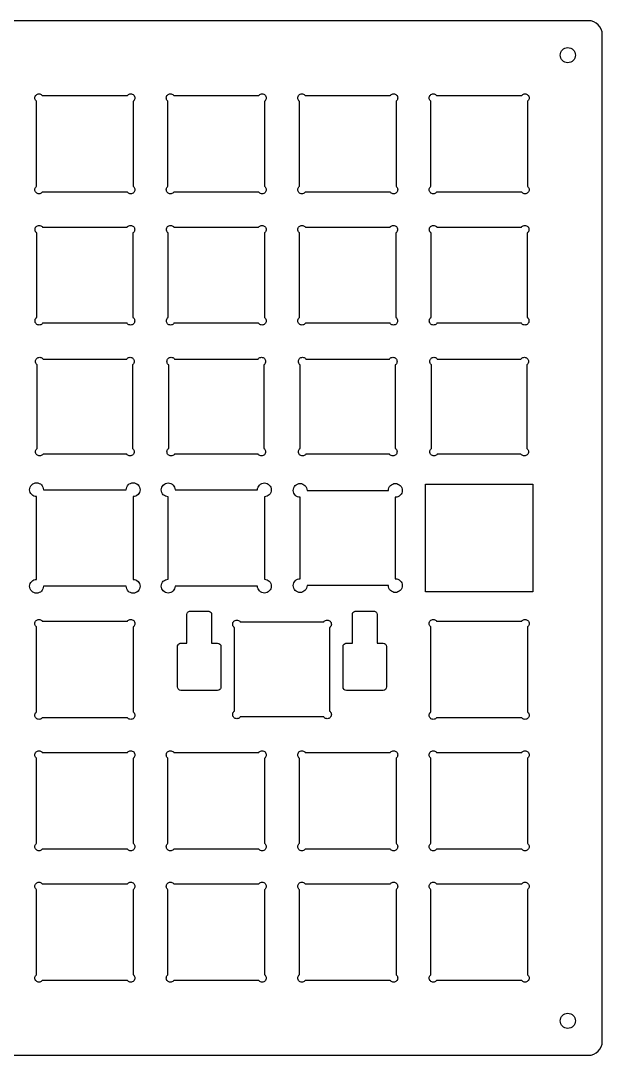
# Model space of a CAD drawing. Header units: millimetres. Extents: x -75 to 75, y -75 to 75.
# Drawn here: x -9.3 to 75, y -75 to 75 of the extents above; entities that cross this region are included whole.
import ezdxf

# ---------------------------------------------------------------- set-up
doc = ezdxf.new("R2010")
doc.units = ezdxf.units.MM
doc.layers.add('CUT', color=7, linetype='Continuous')

msp = doc.modelspace()

# ---------------------------------------------------------------- linework, layer by layer
at = {"layer": 'CUT'}
msp.add_lwpolyline([(-73, -75), (73, -75), (73.3902, -74.9616), (73.7654, -74.8478), (74.1111, -74.6629), (74.4142, -74.4142), (74.6629, -74.1111), (74.8478, -73.7654), (74.9616, -73.3902), (75, -73), (75, 73), (74.9616, 73.3902), (74.8478, 73.7654), (74.6629, 74.1111), (74.4142, 74.4142), (74.1111, 74.6629), (73.7654, 74.8478), (73.3902, 74.9616), (73, 75), (-73, 75)], dxfattribs=at)
for points in [[(70.6111, 70.9146), (70.7778, 70.7778), (70.9146, 70.6111), (71.0163, 70.421), (71.0789, 70.2146), (71.1, 70), (71.0789, 69.7854), (71.0163, 69.579), (70.9146, 69.3889), (70.7778, 69.2222), (70.6111, 69.0854), (70.421, 68.9837), (70.2146, 68.9211), (70, 68.9), (69.7854, 68.9211), (69.579, 68.9837), (69.3889, 69.0854), (69.2222, 69.2222), (69.0854, 69.3889), (68.9837, 69.579), (68.9211, 69.7854), (68.9, 70), (68.9211, 70.2146), (68.9837, 70.421), (69.0854, 70.6111), (69.2222, 70.7778), (69.3889, 70.9146), (69.579, 71.0163), (69.7854, 71.0789), (70, 71.1), (70.2146, 71.0789), (70.421, 71.0163)], [(-6.65, 64.4), (-6.5329, 64.3885), (-6.4204, 64.3543), (-6.3167, 64.2989), (-6.2257, 64.2243), (-6.1648, 64.15), (6.1648, 64.15), (6.2257, 64.2243), (6.3167, 64.2989), (6.4204, 64.3543), (6.5329, 64.3885), (6.65, 64.4), (6.7671, 64.3885), (6.8796, 64.3543), (6.9833, 64.2989), (7.0743, 64.2243), (7.1489, 64.1333), (7.2043, 64.0296), (7.2385, 63.9171), (7.25, 63.8), (7.2385, 63.6829), (7.2043, 63.5704), (7.1489, 63.4667), (7.0743, 63.3757), (7, 63.3148), (7, 50.9852), (7.0743, 50.9243), (7.1489, 50.8333), (7.2043, 50.7296), (7.2385, 50.6171), (7.25, 50.5), (7.2385, 50.3829), (7.2043, 50.2704), (7.1489, 50.1667), (7.0743, 50.0757), (6.9833, 50.0011), (6.8796, 49.9457), (6.7671, 49.9115), (6.65, 49.9), (6.5329, 49.9115), (6.4204, 49.9457), (6.3167, 50.0011), (6.2257, 50.0757), (6.1648, 50.15), (-6.1648, 50.15), (-6.2257, 50.0757), (-6.3167, 50.0011), (-6.4204, 49.9457), (-6.5329, 49.9115), (-6.65, 49.9), (-6.7671, 49.9115), (-6.8796, 49.9457), (-6.9833, 50.0011), (-7.0743, 50.0757), (-7.1489, 50.1667), (-7.2043, 50.2704), (-7.2385, 50.3829), (-7.25, 50.5), (-7.2385, 50.6171), (-7.2043, 50.7296), (-7.1489, 50.8333), (-7.0743, 50.9243), (-7, 50.9852), (-7, 63.3148), (-7.0743, 63.3757), (-7.1489, 63.4667), (-7.2043, 63.5704), (-7.2385, 63.6829), (-7.25, 63.8), (-7.2385, 63.9171), (-7.2043, 64.0296), (-7.1489, 64.1333), (-7.0743, 64.2243), (-6.9833, 64.2989), (-6.8796, 64.3543), (-6.7671, 64.3885)], [(12.2829, 64.3885), (12.4, 64.4), (12.5171, 64.3885), (12.6296, 64.3543), (12.7333, 64.2989), (12.8243, 64.2243), (12.8852, 64.15), (25.2148, 64.15), (25.2757, 64.2243), (25.3667, 64.2989), (25.4704, 64.3543), (25.5829, 64.3885), (25.7, 64.4), (25.8171, 64.3885), (25.9296, 64.3543), (26.0333, 64.2989), (26.1243, 64.2243), (26.1989, 64.1333), (26.2543, 64.0296), (26.2885, 63.9171), (26.3, 63.8), (26.2885, 63.6829), (26.2543, 63.5704), (26.1989, 63.4667), (26.1243, 63.3757), (26.05, 63.3148), (26.05, 50.9852), (26.1243, 50.9243), (26.1989, 50.8333), (26.2543, 50.7296), (26.2885, 50.6171), (26.3, 50.5), (26.2885, 50.3829), (26.2543, 50.2704), (26.1989, 50.1667), (26.1243, 50.0757), (26.0333, 50.0011), (25.9296, 49.9457), (25.8171, 49.9115), (25.7, 49.9), (25.5829, 49.9115), (25.4704, 49.9457), (25.3667, 50.0011), (25.2757, 50.0757), (25.2148, 50.15), (12.8852, 50.15), (12.8243, 50.0757), (12.7333, 50.0011), (12.6296, 49.9457), (12.5171, 49.9115), (12.4, 49.9), (12.2829, 49.9115), (12.1704, 49.9457), (12.0667, 50.0011), (11.9757, 50.0757), (11.9011, 50.1667), (11.8457, 50.2704), (11.8115, 50.3829), (11.8, 50.5), (11.8115, 50.6171), (11.8457, 50.7296), (11.9011, 50.8333), (11.9757, 50.9243), (12.05, 50.9852), (12.05, 63.3148), (11.9757, 63.3757), (11.9011, 63.4667), (11.8457, 63.5704), (11.8115, 63.6829), (11.8, 63.8), (11.8115, 63.9171), (11.8457, 64.0296), (11.9011, 64.1333), (11.9757, 64.2243), (12.0667, 64.2989), (12.1704, 64.3543)], [(31.3329, 64.3885), (31.45, 64.4), (31.5671, 64.3885), (31.6796, 64.3543), (31.7833, 64.2989), (31.8743, 64.2243), (31.9352, 64.15), (44.2648, 64.15), (44.3257, 64.2243), (44.4167, 64.2989), (44.5204, 64.3543), (44.6329, 64.3885), (44.75, 64.4), (44.8671, 64.3885), (44.9796, 64.3543), (45.0833, 64.2989), (45.1743, 64.2243), (45.2489, 64.1333), (45.3043, 64.0296), (45.3385, 63.9171), (45.35, 63.8), (45.3385, 63.6829), (45.3043, 63.5704), (45.2489, 63.4667), (45.1743, 63.3757), (45.1, 63.3148), (45.1, 50.9852), (45.1743, 50.9243), (45.2489, 50.8333), (45.3043, 50.7296), (45.3385, 50.6171), (45.35, 50.5), (45.3385, 50.3829), (45.3043, 50.2704), (45.2489, 50.1667), (45.1743, 50.0757), (45.0833, 50.0011), (44.9796, 49.9457), (44.8671, 49.9115), (44.75, 49.9), (44.6329, 49.9115), (44.5204, 49.9457), (44.4167, 50.0011), (44.3257, 50.0757), (44.2648, 50.15), (31.9352, 50.15), (31.8743, 50.0757), (31.7833, 50.0011), (31.6796, 49.9457), (31.5671, 49.9115), (31.45, 49.9), (31.3329, 49.9115), (31.2204, 49.9457), (31.1167, 50.0011), (31.0257, 50.0757), (30.9511, 50.1667), (30.8957, 50.2704), (30.8615, 50.3829), (30.85, 50.5), (30.8615, 50.6171), (30.8957, 50.7296), (30.9511, 50.8333), (31.0257, 50.9243), (31.1, 50.9852), (31.1, 63.3148), (31.0257, 63.3757), (30.9511, 63.4667), (30.8957, 63.5704), (30.8615, 63.6829), (30.85, 63.8), (30.8615, 63.9171), (30.8957, 64.0296), (30.9511, 64.1333), (31.0257, 64.2243), (31.1167, 64.2989), (31.2204, 64.3543)], [(50.3829, 64.3885), (50.5, 64.4), (50.6171, 64.3885), (50.7296, 64.3543), (50.8333, 64.2989), (50.9243, 64.2243), (50.9852, 64.15), (63.3148, 64.15), (63.3757, 64.2243), (63.4667, 64.2989), (63.5704, 64.3543), (63.6829, 64.3885), (63.8, 64.4), (63.9171, 64.3885), (64.0296, 64.3543), (64.1333, 64.2989), (64.2243, 64.2243), (64.2989, 64.1333), (64.3543, 64.0296), (64.3885, 63.9171), (64.4, 63.8), (64.3885, 63.6829), (64.3543, 63.5704), (64.2989, 63.4667), (64.2243, 63.3757), (64.15, 63.3148), (64.15, 50.9852), (64.2243, 50.9243), (64.2989, 50.8333), (64.3543, 50.7296), (64.3885, 50.6171), (64.4, 50.5), (64.3885, 50.3829), (64.3543, 50.2704), (64.2989, 50.1667), (64.2243, 50.0757), (64.1333, 50.0011), (64.0296, 49.9457), (63.9171, 49.9115), (63.8, 49.9), (63.6829, 49.9115), (63.5704, 49.9457), (63.4667, 50.0011), (63.3757, 50.0757), (63.3148, 50.15), (50.9852, 50.15), (50.9243, 50.0757), (50.8333, 50.0011), (50.7296, 49.9457), (50.6171, 49.9115), (50.5, 49.9), (50.3829, 49.9115), (50.2704, 49.9457), (50.1667, 50.0011), (50.0757, 50.0757), (50.0011, 50.1667), (49.9457, 50.2704), (49.9115, 50.3829), (49.9, 50.5), (49.9115, 50.6171), (49.9457, 50.7296), (50.0011, 50.8333), (50.0757, 50.9243), (50.15, 50.9852), (50.15, 63.3148), (50.0757, 63.3757), (50.0011, 63.4667), (49.9457, 63.5704), (49.9115, 63.6829), (49.9, 63.8), (49.9115, 63.9171), (49.9457, 64.0296), (50.0011, 64.1333), (50.0757, 64.2243), (50.1667, 64.2989), (50.2704, 64.3543)], [(-6.7421, 45.3135), (-6.625, 45.325), (-6.5079, 45.3135), (-6.3954, 45.2793), (-6.2917, 45.2239), (-6.2007, 45.1493), (-6.1398, 45.075), (6.1398, 45.075), (6.2007, 45.1493), (6.2917, 45.2239), (6.3954, 45.2793), (6.5079, 45.3135), (6.625, 45.325), (6.7421, 45.3135), (6.8546, 45.2793), (6.9583, 45.2239), (7.0493, 45.1493), (7.1239, 45.0583), (7.1793, 44.9546), (7.2135, 44.8421), (7.225, 44.725), (7.2135, 44.6079), (7.1793, 44.4954), (7.1239, 44.3917), (7.0493, 44.3007), (6.975, 44.2398), (6.975, 31.9602), (7.0493, 31.8993), (7.1239, 31.8083), (7.1793, 31.7046), (7.2135, 31.5921), (7.225, 31.475), (7.2135, 31.3579), (7.1793, 31.2454), (7.1239, 31.1417), (7.0493, 31.0507), (6.9583, 30.9761), (6.8546, 30.9207), (6.7421, 30.8865), (6.625, 30.875), (6.5079, 30.8865), (6.3954, 30.9207), (6.2917, 30.9761), (6.2007, 31.0507), (6.1398, 31.125), (-6.1398, 31.125), (-6.2007, 31.0507), (-6.2917, 30.9761), (-6.3954, 30.9207), (-6.5079, 30.8865), (-6.625, 30.875), (-6.7421, 30.8865), (-6.8546, 30.9207), (-6.9583, 30.9761), (-7.0493, 31.0507), (-7.1239, 31.1417), (-7.1793, 31.2454), (-7.2135, 31.3579), (-7.225, 31.475), (-7.2135, 31.5921), (-7.1793, 31.7046), (-7.1239, 31.8083), (-7.0493, 31.8993), (-6.975, 31.9602), (-6.975, 44.2398), (-7.0493, 44.3007), (-7.1239, 44.3917), (-7.1793, 44.4954), (-7.2135, 44.6079), (-7.225, 44.725), (-7.2135, 44.8421), (-7.1793, 44.9546), (-7.1239, 45.0583), (-7.0493, 45.1493), (-6.9583, 45.2239), (-6.8546, 45.2793)], [(12.3079, 45.3135), (12.425, 45.325), (12.5421, 45.3135), (12.6546, 45.2793), (12.7583, 45.2239), (12.8493, 45.1493), (12.9102, 45.075), (25.1898, 45.075), (25.2507, 45.1493), (25.3417, 45.2239), (25.4454, 45.2793), (25.5579, 45.3135), (25.675, 45.325), (25.7921, 45.3135), (25.9046, 45.2793), (26.0083, 45.2239), (26.0993, 45.1493), (26.1739, 45.0583), (26.2293, 44.9546), (26.2635, 44.8421), (26.275, 44.725), (26.2635, 44.6079), (26.2293, 44.4954), (26.1739, 44.3917), (26.0993, 44.3007), (26.025, 44.2398), (26.025, 31.9602), (26.0993, 31.8993), (26.1739, 31.8083), (26.2293, 31.7046), (26.2635, 31.5921), (26.275, 31.475), (26.2635, 31.3579), (26.2293, 31.2454), (26.1739, 31.1417), (26.0993, 31.0507), (26.0083, 30.9761), (25.9046, 30.9207), (25.7921, 30.8865), (25.675, 30.875), (25.5579, 30.8865), (25.4454, 30.9207), (25.3417, 30.9761), (25.2507, 31.0507), (25.1898, 31.125), (12.9102, 31.125), (12.8493, 31.0507), (12.7583, 30.9761), (12.6546, 30.9207), (12.5421, 30.8865), (12.425, 30.875), (12.3079, 30.8865), (12.1954, 30.9207), (12.0917, 30.9761), (12.0007, 31.0507), (11.9261, 31.1417), (11.8707, 31.2454), (11.8365, 31.3579), (11.825, 31.475), (11.8365, 31.5921), (11.8707, 31.7046), (11.9261, 31.8083), (12.0007, 31.8993), (12.075, 31.9602), (12.075, 44.2398), (12.0007, 44.3007), (11.9261, 44.3917), (11.8707, 44.4954), (11.8365, 44.6079), (11.825, 44.725), (11.8365, 44.8421), (11.8707, 44.9546), (11.9261, 45.0583), (12.0007, 45.1493), (12.0917, 45.2239), (12.1954, 45.2793)], [(31.475, 45.325), (31.5921, 45.3135), (31.7046, 45.2793), (31.8083, 45.2239), (31.8993, 45.1493), (31.9602, 45.075), (44.2398, 45.075), (44.3007, 45.1493), (44.3917, 45.2239), (44.4954, 45.2793), (44.6079, 45.3135), (44.725, 45.325), (44.8421, 45.3135), (44.9546, 45.2793), (45.0583, 45.2239), (45.1493, 45.1493), (45.2239, 45.0583), (45.2793, 44.9546), (45.3135, 44.8421), (45.325, 44.725), (45.3135, 44.6079), (45.2793, 44.4954), (45.2239, 44.3917), (45.1493, 44.3007), (45.075, 44.2398), (45.075, 31.9602), (45.1493, 31.8993), (45.2239, 31.8083), (45.2793, 31.7046), (45.3135, 31.5921), (45.325, 31.475), (45.3135, 31.3579), (45.2793, 31.2454), (45.2239, 31.1417), (45.1493, 31.0507), (45.0583, 30.9761), (44.9546, 30.9207), (44.8421, 30.8865), (44.725, 30.875), (44.6079, 30.8865), (44.4954, 30.9207), (44.3917, 30.9761), (44.3007, 31.0507), (44.2398, 31.125), (31.9602, 31.125), (31.8993, 31.0507), (31.8083, 30.9761), (31.7046, 30.9207), (31.5921, 30.8865), (31.475, 30.875), (31.3579, 30.8865), (31.2454, 30.9207), (31.1417, 30.9761), (31.0507, 31.0507), (30.9761, 31.1417), (30.9207, 31.2454), (30.8865, 31.3579), (30.875, 31.475), (30.8865, 31.5921), (30.9207, 31.7046), (30.9761, 31.8083), (31.0507, 31.8993), (31.125, 31.9602), (31.125, 44.2398), (31.0507, 44.3007), (30.9761, 44.3917), (30.9207, 44.4954), (30.8865, 44.6079), (30.875, 44.725), (30.8865, 44.8421), (30.9207, 44.9546), (30.9761, 45.0583), (31.0507, 45.1493), (31.1417, 45.2239), (31.2454, 45.2793), (31.3579, 45.3135)], [(50.4079, 45.3135), (50.525, 45.325), (50.6421, 45.3135), (50.7546, 45.2793), (50.8583, 45.2239), (50.9493, 45.1493), (51.0102, 45.075), (63.2898, 45.075), (63.3507, 45.1493), (63.4417, 45.2239), (63.5454, 45.2793), (63.6579, 45.3135), (63.775, 45.325), (63.8921, 45.3135), (64.0046, 45.2793), (64.1083, 45.2239), (64.1993, 45.1493), (64.2739, 45.0583), (64.3293, 44.9546), (64.3635, 44.8421), (64.375, 44.725), (64.3635, 44.6079), (64.3293, 44.4954), (64.2739, 44.3917), (64.1993, 44.3007), (64.125, 44.2398), (64.125, 31.9602), (64.1993, 31.8993), (64.2739, 31.8083), (64.3293, 31.7046), (64.3635, 31.5921), (64.375, 31.475), (64.3635, 31.3579), (64.3293, 31.2454), (64.2739, 31.1417), (64.1993, 31.0507), (64.1083, 30.9761), (64.0046, 30.9207), (63.8921, 30.8865), (63.775, 30.875), (63.6579, 30.8865), (63.5454, 30.9207), (63.4417, 30.9761), (63.3507, 31.0507), (63.2898, 31.125), (51.0102, 31.125), (50.9493, 31.0507), (50.8583, 30.9761), (50.7546, 30.9207), (50.6421, 30.8865), (50.525, 30.875), (50.4079, 30.8865), (50.2954, 30.9207), (50.1917, 30.9761), (50.1007, 31.0507), (50.0261, 31.1417), (49.9707, 31.2454), (49.9365, 31.3579), (49.925, 31.475), (49.9365, 31.5921), (49.9707, 31.7046), (50.0261, 31.8083), (50.1007, 31.8993), (50.175, 31.9602), (50.175, 44.2398), (50.1007, 44.3007), (50.0261, 44.3917), (49.9707, 44.4954), (49.9365, 44.6079), (49.925, 44.725), (49.9365, 44.8421), (49.9707, 44.9546), (50.0261, 45.0583), (50.1007, 45.1493), (50.1917, 45.2239), (50.2954, 45.2793)], [(-6.6671, 26.1885), (-6.55, 26.2), (-6.4329, 26.1885), (-6.3204, 26.1543), (-6.2167, 26.0989), (-6.1257, 26.0243), (-6.0648, 25.95), (6.0648, 25.95), (6.1257, 26.0243), (6.2167, 26.0989), (6.3204, 26.1543), (6.4329, 26.1885), (6.55, 26.2), (6.6671, 26.1885), (6.7796, 26.1543), (6.8833, 26.0989), (6.9743, 26.0243), (7.0489, 25.9333), (7.1043, 25.8296), (7.1385, 25.7171), (7.15, 25.6), (7.1385, 25.4829), (7.1043, 25.3704), (7.0489, 25.2667), (6.9743, 25.1757), (6.9, 25.1148), (6.9, 12.9852), (6.9743, 12.9243), (7.0489, 12.8333), (7.1043, 12.7296), (7.1385, 12.6171), (7.15, 12.5), (7.1385, 12.3829), (7.1043, 12.2704), (7.0489, 12.1667), (6.9743, 12.0757), (6.8833, 12.0011), (6.7796, 11.9457), (6.6671, 11.9115), (6.55, 11.9), (6.4329, 11.9115), (6.3204, 11.9457), (6.2167, 12.0011), (6.1257, 12.0757), (6.0648, 12.15), (-6.0648, 12.15), (-6.1257, 12.0757), (-6.2167, 12.0011), (-6.3204, 11.9457), (-6.4329, 11.9115), (-6.55, 11.9), (-6.6671, 11.9115), (-6.7796, 11.9457), (-6.8833, 12.0011), (-6.9743, 12.0757), (-7.0489, 12.1667), (-7.1043, 12.2704), (-7.1385, 12.3829), (-7.15, 12.5), (-7.1385, 12.6171), (-7.1043, 12.7296), (-7.0489, 12.8333), (-6.9743, 12.9243), (-6.9, 12.9852), (-6.9, 25.1148), (-6.9743, 25.1757), (-7.0489, 25.2667), (-7.1043, 25.3704), (-7.1385, 25.4829), (-7.15, 25.6), (-7.1385, 25.7171), (-7.1043, 25.8296), (-7.0489, 25.9333), (-6.9743, 26.0243), (-6.8833, 26.0989), (-6.7796, 26.1543)], [(12.3829, 26.1885), (12.5, 26.2), (12.6171, 26.1885), (12.7296, 26.1543), (12.8333, 26.0989), (12.9243, 26.0243), (12.9852, 25.95), (25.1148, 25.95), (25.1757, 26.0243), (25.2667, 26.0989), (25.3704, 26.1543), (25.4829, 26.1885), (25.6, 26.2), (25.7171, 26.1885), (25.8296, 26.1543), (25.9333, 26.0989), (26.0243, 26.0243), (26.0989, 25.9333), (26.1543, 25.8296), (26.1885, 25.7171), (26.2, 25.6), (26.1885, 25.4829), (26.1543, 25.3704), (26.0989, 25.2667), (26.0243, 25.1757), (25.95, 25.1148), (25.95, 12.9852), (26.0243, 12.9243), (26.0989, 12.8333), (26.1543, 12.7296), (26.1885, 12.6171), (26.2, 12.5), (26.1885, 12.3829), (26.1543, 12.2704), (26.0989, 12.1667), (26.0243, 12.0757), (25.9333, 12.0011), (25.8296, 11.9457), (25.7171, 11.9115), (25.6, 11.9), (25.4829, 11.9115), (25.3704, 11.9457), (25.2667, 12.0011), (25.1757, 12.0757), (25.1148, 12.15), (12.9852, 12.15), (12.9243, 12.0757), (12.8333, 12.0011), (12.7296, 11.9457), (12.6171, 11.9115), (12.5, 11.9), (12.3829, 11.9115), (12.2704, 11.9457), (12.1667, 12.0011), (12.0757, 12.0757), (12.0011, 12.1667), (11.9457, 12.2704), (11.9115, 12.3829), (11.9, 12.5), (11.9115, 12.6171), (11.9457, 12.7296), (12.0011, 12.8333), (12.0757, 12.9243), (12.15, 12.9852), (12.15, 25.1148), (12.0757, 25.1757), (12.0011, 25.2667), (11.9457, 25.3704), (11.9115, 25.4829), (11.9, 25.6), (11.9115, 25.7171), (11.9457, 25.8296), (12.0011, 25.9333), (12.0757, 26.0243), (12.1667, 26.0989), (12.2704, 26.1543)], [(31.4329, 26.1885), (31.55, 26.2), (31.6671, 26.1885), (31.7796, 26.1543), (31.8833, 26.0989), (31.9743, 26.0243), (32.0352, 25.95), (44.1648, 25.95), (44.2257, 26.0243), (44.3167, 26.0989), (44.4204, 26.1543), (44.5329, 26.1885), (44.65, 26.2), (44.7671, 26.1885), (44.8796, 26.1543), (44.9833, 26.0989), (45.0743, 26.0243), (45.1489, 25.9333), (45.2043, 25.8296), (45.2385, 25.7171), (45.25, 25.6), (45.2385, 25.4829), (45.2043, 25.3704), (45.1489, 25.2667), (45.0743, 25.1757), (45, 25.1148), (45, 12.9852), (45.0743, 12.9243), (45.1489, 12.8333), (45.2043, 12.7296), (45.2385, 12.6171), (45.25, 12.5), (45.2385, 12.3829), (45.2043, 12.2704), (45.1489, 12.1667), (45.0743, 12.0757), (44.9833, 12.0011), (44.8796, 11.9457), (44.7671, 11.9115), (44.65, 11.9), (44.5329, 11.9115), (44.4204, 11.9457), (44.3167, 12.0011), (44.2257, 12.0757), (44.1648, 12.15), (32.0352, 12.15), (31.9743, 12.0757), (31.8833, 12.0011), (31.7796, 11.9457), (31.6671, 11.9115), (31.55, 11.9), (31.4329, 11.9115), (31.3204, 11.9457), (31.2167, 12.0011), (31.1257, 12.0757), (31.0511, 12.1667), (30.9957, 12.2704), (30.9615, 12.3829), (30.95, 12.5), (30.9615, 12.6171), (30.9957, 12.7296), (31.0511, 12.8333), (31.1257, 12.9243), (31.2, 12.9852), (31.2, 25.1148), (31.1257, 25.1757), (31.0511, 25.2667), (30.9957, 25.3704), (30.9615, 25.4829), (30.95, 25.6), (30.9615, 25.7171), (30.9957, 25.8296), (31.0511, 25.9333), (31.1257, 26.0243), (31.2167, 26.0989), (31.3204, 26.1543)], [(50.4829, 26.1885), (50.6, 26.2), (50.7171, 26.1885), (50.8296, 26.1543), (50.9333, 26.0989), (51.0243, 26.0243), (51.0852, 25.95), (63.2148, 25.95), (63.2757, 26.0243), (63.3667, 26.0989), (63.4704, 26.1543), (63.5829, 26.1885), (63.7, 26.2), (63.8171, 26.1885), (63.9296, 26.1543), (64.0333, 26.0989), (64.1243, 26.0243), (64.1989, 25.9333), (64.2543, 25.8296), (64.2885, 25.7171), (64.3, 25.6), (64.2885, 25.4829), (64.2543, 25.3704), (64.1989, 25.2667), (64.1243, 25.1757), (64.05, 25.1148), (64.05, 12.9852), (64.1243, 12.9243), (64.1989, 12.8333), (64.2543, 12.7296), (64.2885, 12.6171), (64.3, 12.5), (64.2885, 12.3829), (64.2543, 12.2704), (64.1989, 12.1667), (64.1243, 12.0757), (64.0333, 12.0011), (63.9296, 11.9457), (63.8171, 11.9115), (63.7, 11.9), (63.5829, 11.9115), (63.4704, 11.9457), (63.3667, 12.0011), (63.2757, 12.0757), (63.2148, 12.15), (51.0852, 12.15), (51.0243, 12.0757), (50.9333, 12.0011), (50.8296, 11.9457), (50.7171, 11.9115), (50.6, 11.9), (50.4829, 11.9115), (50.3704, 11.9457), (50.2667, 12.0011), (50.1757, 12.0757), (50.1011, 12.1667), (50.0457, 12.2704), (50.0115, 12.3829), (50, 12.5), (50.0115, 12.6171), (50.0457, 12.7296), (50.1011, 12.8333), (50.1757, 12.9243), (50.25, 12.9852), (50.25, 25.1148), (50.1757, 25.1757), (50.1011, 25.2667), (50.0457, 25.3704), (50.0115, 25.4829), (50, 25.6), (50.0115, 25.7171), (50.0457, 25.8296), (50.1011, 25.9333), (50.1757, 26.0243), (50.2667, 26.0989), (50.3704, 26.1543)], [(-6.8049, 7.9808), (-6.6173, 7.9239), (-6.4444, 7.8315), (-6.2929, 7.7071), (-6.1685, 7.5556), (-6.0761, 7.3827), (-6.0192, 7.1951), (-6, 7), (6, 7), (6.0192, 7.1951), (6.0761, 7.3827), (6.1685, 7.5556), (6.2929, 7.7071), (6.4444, 7.8315), (6.6173, 7.9239), (6.8049, 7.9808), (7, 8), (7.1951, 7.9808), (7.3827, 7.9239), (7.5556, 7.8315), (7.7071, 7.7071), (7.8315, 7.5556), (7.9239, 7.3827), (7.9808, 7.1951), (8, 7), (7.9808, 6.8049), (7.9239, 6.6173), (7.8315, 6.4444), (7.7071, 6.2929), (7.5556, 6.1685), (7.3827, 6.0761), (7.1951, 6.0192), (7, 6), (7, -6), (7.1951, -6.0192), (7.3827, -6.0761), (7.5556, -6.1685), (7.7071, -6.2929), (7.8315, -6.4444), (7.9239, -6.6173), (7.9808, -6.8049), (8, -7), (7.9808, -7.1951), (7.9239, -7.3827), (7.8315, -7.5556), (7.7071, -7.7071), (7.5556, -7.8315), (7.3827, -7.9239), (7.1951, -7.9808), (7, -8), (6.8049, -7.9808), (6.6173, -7.9239), (6.4444, -7.8315), (6.2929, -7.7071), (6.1685, -7.5556), (6.0761, -7.3827), (6.0192, -7.1951), (6, -7), (-6, -7), (-6.0192, -7.1951), (-6.0761, -7.3827), (-6.1685, -7.5556), (-6.2929, -7.7071), (-6.4444, -7.8315), (-6.6173, -7.9239), (-6.8049, -7.9808), (-7, -8), (-7.1951, -7.9808), (-7.3827, -7.9239), (-7.5556, -7.8315), (-7.7071, -7.7071), (-7.8315, -7.5556), (-7.9239, -7.3827), (-7.9808, -7.1951), (-8, -7), (-7.9808, -6.8049), (-7.9239, -6.6173), (-7.8315, -6.4444), (-7.7071, -6.2929), (-7.5556, -6.1685), (-7.3827, -6.0761), (-7.1951, -6.0192), (-7, -6), (-7, 6), (-7.1951, 6.0192), (-7.3827, 6.0761), (-7.5556, 6.1685), (-7.7071, 6.2929), (-7.8315, 6.4444), (-7.9239, 6.6173), (-7.9808, 6.8049), (-8, 7), (-7.9808, 7.1951), (-7.9239, 7.3827), (-7.8315, 7.5556), (-7.7071, 7.7071), (-7.5556, 7.8315), (-7.3827, 7.9239), (-7.1951, 7.9808), (-7, 8)], [(12.4577, 7.8989), (12.6306, 7.8065), (12.7821, 7.6821), (12.9065, 7.5306), (12.9989, 7.3577), (13.0558, 7.1701), (13.075, 6.975), (25.025, 6.975), (25.0442, 7.1701), (25.1011, 7.3577), (25.1935, 7.5306), (25.3179, 7.6821), (25.4694, 7.8065), (25.6423, 7.8989), (25.8299, 7.9558), (26.025, 7.975), (26.2201, 7.9558), (26.4077, 7.8989), (26.5806, 7.8065), (26.7321, 7.6821), (26.8565, 7.5306), (26.9489, 7.3577), (27.0058, 7.1701), (27.025, 6.975), (27.0058, 6.7799), (26.9489, 6.5923), (26.8565, 6.4194), (26.7321, 6.2679), (26.5806, 6.1435), (26.4077, 6.0511), (26.2201, 5.9942), (26.025, 5.975), (26.025, -5.975), (26.2201, -5.9942), (26.4077, -6.0511), (26.5806, -6.1435), (26.7321, -6.2679), (26.8565, -6.4194), (26.9489, -6.5923), (27.0058, -6.7799), (27.025, -6.975), (27.0058, -7.1701), (26.9489, -7.3577), (26.8565, -7.5306), (26.7321, -7.6821), (26.5806, -7.8065), (26.4077, -7.8989), (26.2201, -7.9558), (26.025, -7.975), (25.8299, -7.9558), (25.6423, -7.8989), (25.4694, -7.8065), (25.3179, -7.6821), (25.1935, -7.5306), (25.1011, -7.3577), (25.0442, -7.1701), (25.025, -6.975), (13.075, -6.975), (13.0558, -7.1701), (12.9989, -7.3577), (12.9065, -7.5306), (12.7821, -7.6821), (12.6306, -7.8065), (12.4577, -7.8989), (12.2701, -7.9558), (12.075, -7.975), (11.8799, -7.9558), (11.6923, -7.8989), (11.5194, -7.8065), (11.3679, -7.6821), (11.2435, -7.5306), (11.1511, -7.3577), (11.0942, -7.1701), (11.075, -6.975), (11.0942, -6.7799), (11.1511, -6.5923), (11.2435, -6.4194), (11.3679, -6.2679), (11.5194, -6.1435), (11.6923, -6.0511), (11.8799, -5.9942), (12.075, -5.975), (12.075, 5.975), (11.8799, 5.9942), (11.6923, 6.0511), (11.5194, 6.1435), (11.3679, 6.2679), (11.2435, 6.4194), (11.1511, 6.5923), (11.0942, 6.7799), (11.075, 6.975), (11.0942, 7.1701), (11.1511, 7.3577), (11.2435, 7.5306), (11.3679, 7.6821), (11.5194, 7.8065), (11.6923, 7.8989), (11.8799, 7.9558), (12.075, 7.975), (12.2701, 7.9558)], [(31.3951, 7.8808), (31.5827, 7.8239), (31.7556, 7.7315), (31.9071, 7.6071), (32.0315, 7.4556), (32.1239, 7.2827), (32.1808, 7.0951), (32.2, 6.9), (44, 6.9), (44.0192, 7.0951), (44.0761, 7.2827), (44.1685, 7.4556), (44.2929, 7.6071), (44.4444, 7.7315), (44.6173, 7.8239), (44.8049, 7.8808), (45, 7.9), (45.1951, 7.8808), (45.3827, 7.8239), (45.5556, 7.7315), (45.7071, 7.6071), (45.8315, 7.4556), (45.9239, 7.2827), (45.9808, 7.0951), (46, 6.9), (45.9808, 6.7049), (45.9239, 6.5173), (45.8315, 6.3444), (45.7071, 6.1929), (45.5556, 6.0685), (45.3827, 5.9761), (45.1951, 5.9192), (45, 5.9), (45, -5.9), (45.1951, -5.9192), (45.3827, -5.9761), (45.5556, -6.0685), (45.7071, -6.1929), (45.8315, -6.3444), (45.9239, -6.5173), (45.9808, -6.7049), (46, -6.9), (45.9808, -7.0951), (45.9239, -7.2827), (45.8315, -7.4556), (45.7071, -7.6071), (45.5556, -7.7315), (45.3827, -7.8239), (45.1951, -7.8808), (45, -7.9), (44.8049, -7.8808), (44.6173, -7.8239), (44.4444, -7.7315), (44.2929, -7.6071), (44.1685, -7.4556), (44.0761, -7.2827), (44.0192, -7.0951), (44, -6.9), (32.2, -6.9), (32.1808, -7.0951), (32.1239, -7.2827), (32.0315, -7.4556), (31.9071, -7.6071), (31.7556, -7.7315), (31.5827, -7.8239), (31.3951, -7.8808), (31.2, -7.9), (31.0049, -7.8808), (30.8173, -7.8239), (30.6444, -7.7315), (30.4929, -7.6071), (30.3685, -7.4556), (30.2761, -7.2827), (30.2192, -7.0951), (30.2, -6.9), (30.2192, -6.7049), (30.2761, -6.5173), (30.3685, -6.3444), (30.4929, -6.1929), (30.6444, -6.0685), (30.8173, -5.9761), (31.0049, -5.9192), (31.2, -5.9), (31.2, 5.9), (31.0049, 5.9192), (30.8173, 5.9761), (30.6444, 6.0685), (30.4929, 6.1929), (30.3685, 6.3444), (30.2761, 6.5173), (30.2192, 6.7049), (30.2, 6.9), (30.2192, 7.0951), (30.2761, 7.2827), (30.3685, 7.4556), (30.4929, 7.6071), (30.6444, 7.7315), (30.8173, 7.8239), (31.0049, 7.8808), (31.2, 7.9)], [(49.35, 7.8), (64.95, 7.8), (64.95, -7.8), (49.35, -7.8)], [(-6.7671, -11.8115), (-6.65, -11.8), (-6.5329, -11.8115), (-6.4204, -11.8457), (-6.3167, -11.9011), (-6.2257, -11.9757), (-6.1648, -12.05), (6.1648, -12.05), (6.2257, -11.9757), (6.3167, -11.9011), (6.4204, -11.8457), (6.5329, -11.8115), (6.65, -11.8), (6.7671, -11.8115), (6.8796, -11.8457), (6.9833, -11.9011), (7.0743, -11.9757), (7.1489, -12.0667), (7.2043, -12.1704), (7.2385, -12.2829), (7.25, -12.4), (7.2385, -12.5171), (7.2043, -12.6296), (7.1489, -12.7333), (7.0743, -12.8243), (7, -12.8852), (7, -25.2148), (7.0743, -25.2757), (7.1489, -25.3667), (7.2043, -25.4704), (7.2385, -25.5829), (7.25, -25.7), (7.2385, -25.8171), (7.2043, -25.9296), (7.1489, -26.0333), (7.0743, -26.1243), (6.9833, -26.1989), (6.8796, -26.2543), (6.7671, -26.2885), (6.65, -26.3), (6.5329, -26.2885), (6.4204, -26.2543), (6.3167, -26.1989), (6.2257, -26.1243), (6.1648, -26.05), (-6.1648, -26.05), (-6.2257, -26.1243), (-6.3167, -26.1989), (-6.4204, -26.2543), (-6.5329, -26.2885), (-6.65, -26.3), (-6.7671, -26.2885), (-6.8796, -26.2543), (-6.9833, -26.1989), (-7.0743, -26.1243), (-7.1489, -26.0333), (-7.2043, -25.9296), (-7.2385, -25.8171), (-7.25, -25.7), (-7.2385, -25.5829), (-7.2043, -25.4704), (-7.1489, -25.3667), (-7.0743, -25.2757), (-7, -25.2148), (-7, -12.8852), (-7.0743, -12.8243), (-7.1489, -12.7333), (-7.2043, -12.6296), (-7.2385, -12.5171), (-7.25, -12.4), (-7.2385, -12.2829), (-7.2043, -12.1704), (-7.1489, -12.0667), (-7.0743, -11.9757), (-6.9833, -11.9011), (-6.8796, -11.8457)], [(14.8131, -10.9087), (14.8593, -10.8222), (14.9972, -10.6843), (15.1775, -10.6096), (15.275, -10.6), (17.9725, -10.6096), (18.1528, -10.6843), (18.2907, -10.8222), (18.3369, -10.9087), (18.375, -11.1), (18.375, -15.25), (19.225, -15.25), (19.4163, -15.2881), (19.5786, -15.3964), (19.6407, -15.4722), (19.6869, -15.5587), (19.725, -15.75), (19.725, -21.6), (19.6869, -21.7913), (19.6407, -21.8778), (19.5786, -21.9536), (19.4163, -22.0619), (19.225, -22.1), (13.925, -22.1), (13.7337, -22.0619), (13.6472, -22.0157), (13.5093, -21.8778), (13.4631, -21.7913), (13.425, -21.6), (13.4346, -15.6525), (13.5093, -15.4722), (13.5714, -15.3964), (13.7337, -15.2881), (13.8275, -15.2596), (14.775, -15.25), (14.775, -11.1)], [(21.6917, -12.0011), (21.7954, -11.9457), (21.9079, -11.9115), (22.025, -11.9), (22.1421, -11.9115), (22.2546, -11.9457), (22.3583, -12.0011), (22.4493, -12.0757), (22.5102, -12.15), (34.6398, -12.15), (34.7007, -12.0757), (34.7917, -12.0011), (34.8954, -11.9457), (35.0079, -11.9115), (35.125, -11.9), (35.2421, -11.9115), (35.3546, -11.9457), (35.4583, -12.0011), (35.5493, -12.0757), (35.6239, -12.1667), (35.6793, -12.2704), (35.7135, -12.3829), (35.725, -12.5), (35.7135, -12.6171), (35.6793, -12.7296), (35.6239, -12.8333), (35.5493, -12.9243), (35.475, -12.9852), (35.475, -25.1148), (35.5493, -25.1757), (35.6239, -25.2667), (35.6793, -25.3704), (35.7135, -25.4829), (35.725, -25.6), (35.7135, -25.7171), (35.6793, -25.8296), (35.6239, -25.9333), (35.5493, -26.0243), (35.4583, -26.0989), (35.3546, -26.1543), (35.2421, -26.1885), (35.125, -26.2), (35.0079, -26.1885), (34.8954, -26.1543), (34.7917, -26.0989), (34.7007, -26.0243), (34.6398, -25.95), (22.5102, -25.95), (22.4493, -26.0243), (22.3583, -26.0989), (22.2546, -26.1543), (22.1421, -26.1885), (22.025, -26.2), (21.9079, -26.1885), (21.7954, -26.1543), (21.6917, -26.0989), (21.6007, -26.0243), (21.5261, -25.9333), (21.4707, -25.8296), (21.4365, -25.7171), (21.425, -25.6), (21.4365, -25.4829), (21.4707, -25.3704), (21.5261, -25.2667), (21.6007, -25.1757), (21.675, -25.1148), (21.675, -12.9852), (21.6007, -12.9243), (21.5261, -12.8333), (21.4707, -12.7296), (21.4365, -12.6171), (21.425, -12.5), (21.4365, -12.3829), (21.4707, -12.2704), (21.5261, -12.1667), (21.6007, -12.0757)], [(38.8131, -10.9087), (38.8593, -10.8222), (38.9972, -10.6843), (39.1775, -10.6096), (39.275, -10.6), (41.9725, -10.6096), (42.1528, -10.6843), (42.2907, -10.8222), (42.3369, -10.9087), (42.375, -11.1), (42.375, -15.25), (43.225, -15.25), (43.4163, -15.2881), (43.5786, -15.3964), (43.6407, -15.4722), (43.6869, -15.5587), (43.725, -15.75), (43.725, -21.6), (43.6869, -21.7913), (43.6407, -21.8778), (43.5786, -21.9536), (43.4163, -22.0619), (43.225, -22.1), (37.925, -22.1), (37.7337, -22.0619), (37.6472, -22.0157), (37.5714, -21.9536), (37.4631, -21.7913), (37.425, -21.6), (37.4346, -15.6525), (37.4631, -15.5587), (37.5714, -15.3964), (37.7337, -15.2881), (37.8275, -15.2596), (38.775, -15.25), (38.775, -11.1)], [(50.3829, -11.8115), (50.5, -11.8), (50.6171, -11.8115), (50.7296, -11.8457), (50.8333, -11.9011), (50.9243, -11.9757), (50.9852, -12.05), (63.3148, -12.05), (63.3757, -11.9757), (63.4667, -11.9011), (63.5704, -11.8457), (63.6829, -11.8115), (63.8, -11.8), (63.9171, -11.8115), (64.0296, -11.8457), (64.1333, -11.9011), (64.2243, -11.9757), (64.2989, -12.0667), (64.3543, -12.1704), (64.3885, -12.2829), (64.4, -12.4), (64.3885, -12.5171), (64.3543, -12.6296), (64.2989, -12.7333), (64.2243, -12.8243), (64.15, -12.8852), (64.15, -25.2148), (64.2243, -25.2757), (64.2989, -25.3667), (64.3543, -25.4704), (64.3885, -25.5829), (64.4, -25.7), (64.3885, -25.8171), (64.3543, -25.9296), (64.2989, -26.0333), (64.2243, -26.1243), (64.1333, -26.1989), (64.0296, -26.2543), (63.9171, -26.2885), (63.8, -26.3), (63.6829, -26.2885), (63.5704, -26.2543), (63.4667, -26.1989), (63.3757, -26.1243), (63.3148, -26.05), (50.9852, -26.05), (50.9243, -26.1243), (50.8333, -26.1989), (50.7296, -26.2543), (50.6171, -26.2885), (50.5, -26.3), (50.3829, -26.2885), (50.2704, -26.2543), (50.1667, -26.1989), (50.0757, -26.1243), (50.0011, -26.0333), (49.9457, -25.9296), (49.9115, -25.8171), (49.9, -25.7), (49.9115, -25.5829), (49.9457, -25.4704), (50.0011, -25.3667), (50.0757, -25.2757), (50.15, -25.2148), (50.15, -12.8852), (50.0757, -12.8243), (50.0011, -12.7333), (49.9457, -12.6296), (49.9115, -12.5171), (49.9, -12.4), (49.9115, -12.2829), (49.9457, -12.1704), (50.0011, -12.0667), (50.0757, -11.9757), (50.1667, -11.9011), (50.2704, -11.8457)], [(-6.7671, -30.8615), (-6.65, -30.85), (-6.5329, -30.8615), (-6.4204, -30.8957), (-6.3167, -30.9511), (-6.2257, -31.0257), (-6.1648, -31.1), (6.1648, -31.1), (6.2257, -31.0257), (6.3167, -30.9511), (6.4204, -30.8957), (6.5329, -30.8615), (6.65, -30.85), (6.7671, -30.8615), (6.8796, -30.8957), (6.9833, -30.9511), (7.0743, -31.0257), (7.1489, -31.1167), (7.2043, -31.2204), (7.2385, -31.3329), (7.25, -31.45), (7.2385, -31.5671), (7.2043, -31.6796), (7.1489, -31.7833), (7.0743, -31.8743), (7, -31.9352), (7, -44.2648), (7.0743, -44.3257), (7.1489, -44.4167), (7.2043, -44.5204), (7.2385, -44.6329), (7.25, -44.75), (7.2385, -44.8671), (7.2043, -44.9796), (7.1489, -45.0833), (7.0743, -45.1743), (6.9833, -45.2489), (6.8796, -45.3043), (6.7671, -45.3385), (6.65, -45.35), (6.5329, -45.3385), (6.4204, -45.3043), (6.3167, -45.2489), (6.2257, -45.1743), (6.1648, -45.1), (-6.1648, -45.1), (-6.2257, -45.1743), (-6.3167, -45.2489), (-6.4204, -45.3043), (-6.5329, -45.3385), (-6.65, -45.35), (-6.7671, -45.3385), (-6.8796, -45.3043), (-6.9833, -45.2489), (-7.0743, -45.1743), (-7.1489, -45.0833), (-7.2043, -44.9796), (-7.2385, -44.8671), (-7.25, -44.75), (-7.2385, -44.6329), (-7.2043, -44.5204), (-7.1489, -44.4167), (-7.0743, -44.3257), (-7, -44.2648), (-7, -31.9352), (-7.0743, -31.8743), (-7.1489, -31.7833), (-7.2043, -31.6796), (-7.2385, -31.5671), (-7.25, -31.45), (-7.2385, -31.3329), (-7.2043, -31.2204), (-7.1489, -31.1167), (-7.0743, -31.0257), (-6.9833, -30.9511), (-6.8796, -30.8957)], [(12.2829, -30.8615), (12.4, -30.85), (12.5171, -30.8615), (12.6296, -30.8957), (12.7333, -30.9511), (12.8243, -31.0257), (12.8852, -31.1), (25.2148, -31.1), (25.2757, -31.0257), (25.3667, -30.9511), (25.4704, -30.8957), (25.5829, -30.8615), (25.7, -30.85), (25.8171, -30.8615), (25.9296, -30.8957), (26.0333, -30.9511), (26.1243, -31.0257), (26.1989, -31.1167), (26.2543, -31.2204), (26.2885, -31.3329), (26.3, -31.45), (26.2885, -31.5671), (26.2543, -31.6796), (26.1989, -31.7833), (26.1243, -31.8743), (26.05, -31.9352), (26.05, -44.2648), (26.1243, -44.3257), (26.1989, -44.4167), (26.2543, -44.5204), (26.2885, -44.6329), (26.3, -44.75), (26.2885, -44.8671), (26.2543, -44.9796), (26.1989, -45.0833), (26.1243, -45.1743), (26.0333, -45.2489), (25.9296, -45.3043), (25.8171, -45.3385), (25.7, -45.35), (25.5829, -45.3385), (25.4704, -45.3043), (25.3667, -45.2489), (25.2757, -45.1743), (25.2148, -45.1), (12.8852, -45.1), (12.8243, -45.1743), (12.7333, -45.2489), (12.6296, -45.3043), (12.5171, -45.3385), (12.4, -45.35), (12.2829, -45.3385), (12.1704, -45.3043), (12.0667, -45.2489), (11.9757, -45.1743), (11.9011, -45.0833), (11.8457, -44.9796), (11.8115, -44.8671), (11.8, -44.75), (11.8115, -44.6329), (11.8457, -44.5204), (11.9011, -44.4167), (11.9757, -44.3257), (12.05, -44.2648), (12.05, -31.9352), (11.9757, -31.8743), (11.9011, -31.7833), (11.8457, -31.6796), (11.8115, -31.5671), (11.8, -31.45), (11.8115, -31.3329), (11.8457, -31.2204), (11.9011, -31.1167), (11.9757, -31.0257), (12.0667, -30.9511), (12.1704, -30.8957)], [(31.3329, -30.8615), (31.45, -30.85), (31.5671, -30.8615), (31.6796, -30.8957), (31.7833, -30.9511), (31.8743, -31.0257), (31.9352, -31.1), (44.2648, -31.1), (44.3257, -31.0257), (44.4167, -30.9511), (44.5204, -30.8957), (44.6329, -30.8615), (44.75, -30.85), (44.8671, -30.8615), (44.9796, -30.8957), (45.0833, -30.9511), (45.1743, -31.0257), (45.2489, -31.1167), (45.3043, -31.2204), (45.3385, -31.3329), (45.35, -31.45), (45.3385, -31.5671), (45.3043, -31.6796), (45.2489, -31.7833), (45.1743, -31.8743), (45.1, -31.9352), (45.1, -44.2648), (45.1743, -44.3257), (45.2489, -44.4167), (45.3043, -44.5204), (45.3385, -44.6329), (45.35, -44.75), (45.3385, -44.8671), (45.3043, -44.9796), (45.2489, -45.0833), (45.1743, -45.1743), (45.0833, -45.2489), (44.9796, -45.3043), (44.8671, -45.3385), (44.75, -45.35), (44.6329, -45.3385), (44.5204, -45.3043), (44.4167, -45.2489), (44.3257, -45.1743), (44.2648, -45.1), (31.9352, -45.1), (31.8743, -45.1743), (31.7833, -45.2489), (31.6796, -45.3043), (31.5671, -45.3385), (31.45, -45.35), (31.3329, -45.3385), (31.2204, -45.3043), (31.1167, -45.2489), (31.0257, -45.1743), (30.9511, -45.0833), (30.8957, -44.9796), (30.8615, -44.8671), (30.85, -44.75), (30.8615, -44.6329), (30.8957, -44.5204), (30.9511, -44.4167), (31.0257, -44.3257), (31.1, -44.2648), (31.1, -31.9352), (31.0257, -31.8743), (30.9511, -31.7833), (30.8957, -31.6796), (30.8615, -31.5671), (30.85, -31.45), (30.8615, -31.3329), (30.8957, -31.2204), (30.9511, -31.1167), (31.0257, -31.0257), (31.1167, -30.9511), (31.2204, -30.8957)], [(50.3829, -30.8615), (50.5, -30.85), (50.6171, -30.8615), (50.7296, -30.8957), (50.8333, -30.9511), (50.9243, -31.0257), (50.9852, -31.1), (63.3148, -31.1), (63.3757, -31.0257), (63.4667, -30.9511), (63.5704, -30.8957), (63.6829, -30.8615), (63.8, -30.85), (63.9171, -30.8615), (64.0296, -30.8957), (64.1333, -30.9511), (64.2243, -31.0257), (64.2989, -31.1167), (64.3543, -31.2204), (64.3885, -31.3329), (64.4, -31.45), (64.3885, -31.5671), (64.3543, -31.6796), (64.2989, -31.7833), (64.2243, -31.8743), (64.15, -31.9352), (64.15, -44.2648), (64.2243, -44.3257), (64.2989, -44.4167), (64.3543, -44.5204), (64.3885, -44.6329), (64.4, -44.75), (64.3885, -44.8671), (64.3543, -44.9796), (64.2989, -45.0833), (64.2243, -45.1743), (64.1333, -45.2489), (64.0296, -45.3043), (63.9171, -45.3385), (63.8, -45.35), (63.6829, -45.3385), (63.5704, -45.3043), (63.4667, -45.2489), (63.3757, -45.1743), (63.3148, -45.1), (50.9852, -45.1), (50.9243, -45.1743), (50.8333, -45.2489), (50.7296, -45.3043), (50.6171, -45.3385), (50.5, -45.35), (50.3829, -45.3385), (50.2704, -45.3043), (50.1667, -45.2489), (50.0757, -45.1743), (50.0011, -45.0833), (49.9457, -44.9796), (49.9115, -44.8671), (49.9, -44.75), (49.9115, -44.6329), (49.9457, -44.5204), (50.0011, -44.4167), (50.0757, -44.3257), (50.15, -44.2648), (50.15, -31.9352), (50.0757, -31.8743), (50.0011, -31.7833), (49.9457, -31.6796), (49.9115, -31.5671), (49.9, -31.45), (49.9115, -31.3329), (49.9457, -31.2204), (50.0011, -31.1167), (50.0757, -31.0257), (50.1667, -30.9511), (50.2704, -30.8957)], [(-6.7671, -49.9115), (-6.65, -49.9), (-6.5329, -49.9115), (-6.4204, -49.9457), (-6.3167, -50.0011), (-6.2257, -50.0757), (-6.1648, -50.15), (6.1648, -50.15), (6.2257, -50.0757), (6.3167, -50.0011), (6.4204, -49.9457), (6.5329, -49.9115), (6.65, -49.9), (6.7671, -49.9115), (6.8796, -49.9457), (6.9833, -50.0011), (7.0743, -50.0757), (7.1489, -50.1667), (7.2043, -50.2704), (7.2385, -50.3829), (7.25, -50.5), (7.2385, -50.6171), (7.2043, -50.7296), (7.1489, -50.8333), (7.0743, -50.9243), (7, -50.9852), (7, -63.3148), (7.0743, -63.3757), (7.1489, -63.4667), (7.2043, -63.5704), (7.2385, -63.6829), (7.25, -63.8), (7.2385, -63.9171), (7.2043, -64.0296), (7.1489, -64.1333), (7.0743, -64.2243), (6.9833, -64.2989), (6.8796, -64.3543), (6.7671, -64.3885), (6.65, -64.4), (6.5329, -64.3885), (6.4204, -64.3543), (6.3167, -64.2989), (6.2257, -64.2243), (6.1648, -64.15), (-6.1648, -64.15), (-6.2257, -64.2243), (-6.3167, -64.2989), (-6.4204, -64.3543), (-6.5329, -64.3885), (-6.65, -64.4), (-6.7671, -64.3885), (-6.8796, -64.3543), (-6.9833, -64.2989), (-7.0743, -64.2243), (-7.1489, -64.1333), (-7.2043, -64.0296), (-7.2385, -63.9171), (-7.25, -63.8), (-7.2385, -63.6829), (-7.2043, -63.5704), (-7.1489, -63.4667), (-7.0743, -63.3757), (-7, -63.3148), (-7, -50.9852), (-7.0743, -50.9243), (-7.1489, -50.8333), (-7.2043, -50.7296), (-7.2385, -50.6171), (-7.25, -50.5), (-7.2385, -50.3829), (-7.2043, -50.2704), (-7.1489, -50.1667), (-7.0743, -50.0757), (-6.9833, -50.0011), (-6.8796, -49.9457)], [(12.2829, -49.9115), (12.4, -49.9), (12.5171, -49.9115), (12.6296, -49.9457), (12.7333, -50.0011), (12.8243, -50.0757), (12.8852, -50.15), (25.2148, -50.15), (25.2757, -50.0757), (25.3667, -50.0011), (25.4704, -49.9457), (25.5829, -49.9115), (25.7, -49.9), (25.8171, -49.9115), (25.9296, -49.9457), (26.0333, -50.0011), (26.1243, -50.0757), (26.1989, -50.1667), (26.2543, -50.2704), (26.2885, -50.3829), (26.3, -50.5), (26.2885, -50.6171), (26.2543, -50.7296), (26.1989, -50.8333), (26.1243, -50.9243), (26.05, -50.9852), (26.05, -63.3148), (26.1243, -63.3757), (26.1989, -63.4667), (26.2543, -63.5704), (26.2885, -63.6829), (26.3, -63.8), (26.2885, -63.9171), (26.2543, -64.0296), (26.1989, -64.1333), (26.1243, -64.2243), (26.0333, -64.2989), (25.9296, -64.3543), (25.8171, -64.3885), (25.7, -64.4), (25.5829, -64.3885), (25.4704, -64.3543), (25.3667, -64.2989), (25.2757, -64.2243), (25.2148, -64.15), (12.8852, -64.15), (12.8243, -64.2243), (12.7333, -64.2989), (12.6296, -64.3543), (12.5171, -64.3885), (12.4, -64.4), (12.2829, -64.3885), (12.1704, -64.3543), (12.0667, -64.2989), (11.9757, -64.2243), (11.9011, -64.1333), (11.8457, -64.0296), (11.8115, -63.9171), (11.8, -63.8), (11.8115, -63.6829), (11.8457, -63.5704), (11.9011, -63.4667), (11.9757, -63.3757), (12.05, -63.3148), (12.05, -50.9852), (11.9757, -50.9243), (11.9011, -50.8333), (11.8457, -50.7296), (11.8115, -50.6171), (11.8, -50.5), (11.8115, -50.3829), (11.8457, -50.2704), (11.9011, -50.1667), (11.9757, -50.0757), (12.0667, -50.0011), (12.1704, -49.9457)], [(31.3329, -49.9115), (31.45, -49.9), (31.5671, -49.9115), (31.6796, -49.9457), (31.7833, -50.0011), (31.8743, -50.0757), (31.9352, -50.15), (44.2648, -50.15), (44.3257, -50.0757), (44.4167, -50.0011), (44.5204, -49.9457), (44.6329, -49.9115), (44.75, -49.9), (44.8671, -49.9115), (44.9796, -49.9457), (45.0833, -50.0011), (45.1743, -50.0757), (45.2489, -50.1667), (45.3043, -50.2704), (45.3385, -50.3829), (45.35, -50.5), (45.3385, -50.6171), (45.3043, -50.7296), (45.2489, -50.8333), (45.1743, -50.9243), (45.1, -50.9852), (45.1, -63.3148), (45.1743, -63.3757), (45.2489, -63.4667), (45.3043, -63.5704), (45.3385, -63.6829), (45.35, -63.8), (45.3385, -63.9171), (45.3043, -64.0296), (45.2489, -64.1333), (45.1743, -64.2243), (45.0833, -64.2989), (44.9796, -64.3543), (44.8671, -64.3885), (44.75, -64.4), (44.6329, -64.3885), (44.5204, -64.3543), (44.4167, -64.2989), (44.3257, -64.2243), (44.2648, -64.15), (31.9352, -64.15), (31.8743, -64.2243), (31.7833, -64.2989), (31.6796, -64.3543), (31.5671, -64.3885), (31.45, -64.4), (31.3329, -64.3885), (31.2204, -64.3543), (31.1167, -64.2989), (31.0257, -64.2243), (30.9511, -64.1333), (30.8957, -64.0296), (30.8615, -63.9171), (30.85, -63.8), (30.8615, -63.6829), (30.8957, -63.5704), (30.9511, -63.4667), (31.0257, -63.3757), (31.1, -63.3148), (31.1, -50.9852), (31.0257, -50.9243), (30.9511, -50.8333), (30.8957, -50.7296), (30.8615, -50.6171), (30.85, -50.5), (30.8615, -50.3829), (30.8957, -50.2704), (30.9511, -50.1667), (31.0257, -50.0757), (31.1167, -50.0011), (31.2204, -49.9457)], [(50.3829, -49.9115), (50.5, -49.9), (50.6171, -49.9115), (50.7296, -49.9457), (50.8333, -50.0011), (50.9243, -50.0757), (50.9852, -50.15), (63.3148, -50.15), (63.3757, -50.0757), (63.4667, -50.0011), (63.5704, -49.9457), (63.6829, -49.9115), (63.8, -49.9), (63.9171, -49.9115), (64.0296, -49.9457), (64.1333, -50.0011), (64.2243, -50.0757), (64.2989, -50.1667), (64.3543, -50.2704), (64.3885, -50.3829), (64.4, -50.5), (64.3885, -50.6171), (64.3543, -50.7296), (64.2989, -50.8333), (64.2243, -50.9243), (64.15, -50.9852), (64.15, -63.3148), (64.2243, -63.3757), (64.2989, -63.4667), (64.3543, -63.5704), (64.3885, -63.6829), (64.4, -63.8), (64.3885, -63.9171), (64.3543, -64.0296), (64.2989, -64.1333), (64.2243, -64.2243), (64.1333, -64.2989), (64.0296, -64.3543), (63.9171, -64.3885), (63.8, -64.4), (63.6829, -64.3885), (63.5704, -64.3543), (63.4667, -64.2989), (63.3757, -64.2243), (63.3148, -64.15), (50.9852, -64.15), (50.9243, -64.2243), (50.8333, -64.2989), (50.7296, -64.3543), (50.6171, -64.3885), (50.5, -64.4), (50.3829, -64.3885), (50.2704, -64.3543), (50.1667, -64.2989), (50.0757, -64.2243), (50.0011, -64.1333), (49.9457, -64.0296), (49.9115, -63.9171), (49.9, -63.8), (49.9115, -63.6829), (49.9457, -63.5704), (50.0011, -63.4667), (50.0757, -63.3757), (50.15, -63.3148), (50.15, -50.9852), (50.0757, -50.9243), (50.0011, -50.8333), (49.9457, -50.7296), (49.9115, -50.6171), (49.9, -50.5), (49.9115, -50.3829), (49.9457, -50.2704), (50.0011, -50.1667), (50.0757, -50.0757), (50.1667, -50.0011), (50.2704, -49.9457)], [(70.6111, -69.0854), (70.7778, -69.2222), (70.9146, -69.3889), (71.0163, -69.579), (71.0789, -69.7854), (71.1, -70), (71.0789, -70.2146), (71.0163, -70.421), (70.9146, -70.6111), (70.7778, -70.7778), (70.6111, -70.9146), (70.421, -71.0163), (70.2146, -71.0789), (70, -71.1), (69.7854, -71.0789), (69.579, -71.0163), (69.3889, -70.9146), (69.2222, -70.7778), (69.0854, -70.6111), (68.9837, -70.421), (68.9211, -70.2146), (68.9, -70), (68.9211, -69.7854), (68.9837, -69.579), (69.0854, -69.3889), (69.2222, -69.2222), (69.3889, -69.0854), (69.579, -68.9837), (69.7854, -68.9211), (70, -68.9), (70.2146, -68.9211), (70.421, -68.9837)]]:
    msp.add_lwpolyline(points, close=True, dxfattribs=at)

doc.saveas('drawing.dxf')
